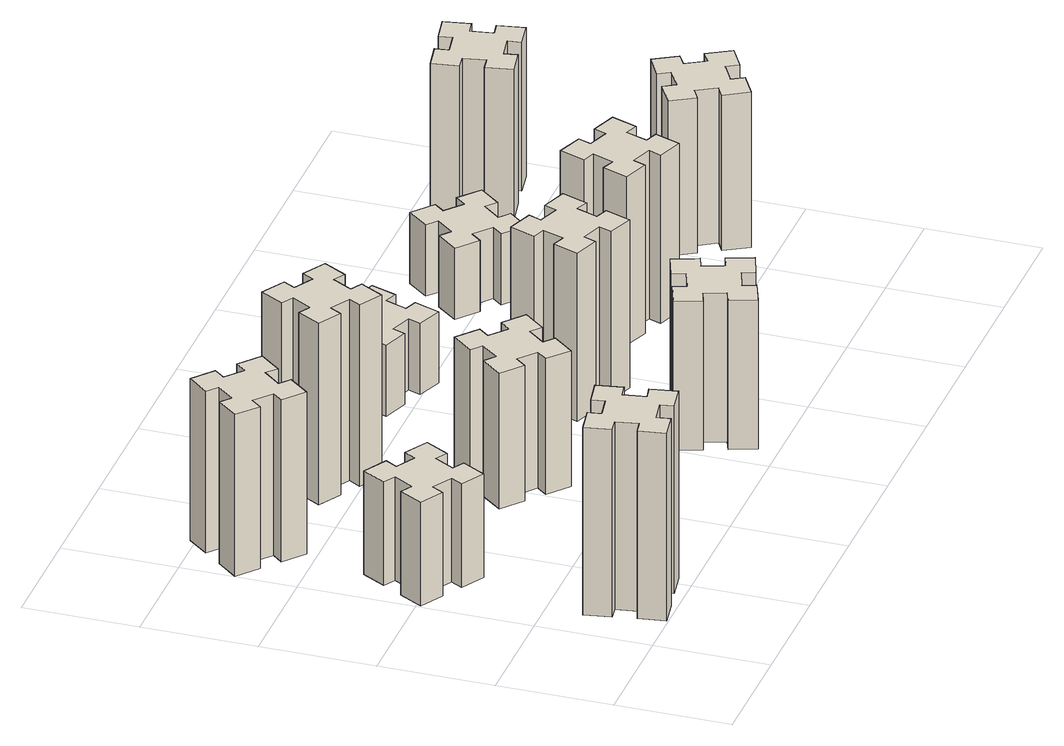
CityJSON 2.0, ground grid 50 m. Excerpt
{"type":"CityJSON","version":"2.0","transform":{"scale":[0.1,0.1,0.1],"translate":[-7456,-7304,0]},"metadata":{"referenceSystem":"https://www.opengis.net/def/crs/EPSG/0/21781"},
"CityObjects":{
"building1":{"type":"Building","attributes":{"class":"1000","function":"1000","usage":"1000","yearOfConstruction":2016,"roofType":"1000","measuredHeight":87,"storeysAboveGround":30,"storeysBelowGround":0},"geometry":[{"type":"Solid","lod":"1","boundaries":[[[[0,1,2,3,4,5,6,7,8,9,10,11,12,13,14,15,16,17,18,19]],[[17,16,20,21]],[[16,15,22,20]],[[15,14,23,22]],[[14,13,24,23]],[[13,12,25,24]],[[12,11,26,25]],[[11,10,27,26]],[[10,9,28,27]],[[9,8,29,28]],[[8,7,30,29]],[[7,6,31,30]],[[6,5,32,31]],[[5,4,33,32]],[[4,3,34,33]],[[3,2,35,34]],[[2,1,36,35]],[[1,0,37,36]],[[0,19,38,37]],[[19,18,39,38]],[[18,17,21,39]],[[24,25,26,27,28,29,30,31,32,33,34,35,36,37,38,39,21,20,22,23]]]]}]},
"building2":{"type":"Building","attributes":{"class":"1000","function":"1000","usage":"1000","yearOfConstruction":2016,"roofType":"1000","measuredHeight":48,"storeysAboveGround":30,"storeysBelowGround":0},"geometry":[{"type":"Solid","lod":"1","boundaries":[[[[40,41,42,43,44,45,46,47,48,49,50,51,52,53,54,55,56,57,58,59]],[[57,56,60,61]],[[56,55,62,60]],[[55,54,63,62]],[[54,53,64,63]],[[53,52,65,64]],[[52,51,66,65]],[[51,50,67,66]],[[50,49,68,67]],[[49,48,69,68]],[[48,47,70,69]],[[47,46,71,70]],[[46,45,72,71]],[[45,44,73,72]],[[44,43,74,73]],[[43,42,75,74]],[[42,41,76,75]],[[41,40,77,76]],[[40,59,78,77]],[[59,58,79,78]],[[58,57,61,79]],[[64,65,66,67,68,69,70,71,72,73,74,75,76,77,78,79,61,60,62,63]]]]}]},
"building3":{"type":"Building","attributes":{"class":"1000","function":"1000","usage":"1000","yearOfConstruction":2016,"roofType":"1000","measuredHeight":75,"storeysAboveGround":30,"storeysBelowGround":0},"geometry":[{"type":"Solid","lod":"1","boundaries":[[[[80,81,82,83,84,85,86,87,88,89,90,91,92,93,94,95,96,97,98,99]],[[97,96,100,101]],[[96,95,102,100]],[[95,94,103,102]],[[94,93,104,103]],[[93,92,105,104]],[[92,91,106,105]],[[91,90,107,106]],[[90,89,108,107]],[[89,88,109,108]],[[88,87,110,109]],[[87,86,111,110]],[[86,85,112,111]],[[85,84,113,112]],[[84,83,114,113]],[[83,82,115,114]],[[82,81,116,115]],[[81,80,117,116]],[[80,99,118,117]],[[99,98,119,118]],[[98,97,101,119]],[[104,105,106,107,108,109,110,111,112,113,114,115,116,117,118,119,101,100,102,103]]]]}]},
"building4":{"type":"Building","attributes":{"class":"1000","function":"1000","usage":"1000","yearOfConstruction":2016,"roofType":"1000","measuredHeight":63,"storeysAboveGround":30,"storeysBelowGround":0},"geometry":[{"type":"Solid","lod":"1","boundaries":[[[[120,121,122,123,124,125,126,127,128,129,130,131,132,133,134,135,136,137,138,139]],[[137,136,140,141]],[[136,135,142,140]],[[135,134,143,142]],[[134,133,144,143]],[[133,132,145,144]],[[132,131,146,145]],[[131,130,147,146]],[[130,129,148,147]],[[129,128,149,148]],[[128,127,150,149]],[[127,126,151,150]],[[126,125,152,151]],[[125,124,153,152]],[[124,123,154,153]],[[123,122,155,154]],[[122,121,156,155]],[[121,120,157,156]],[[120,139,158,157]],[[139,138,159,158]],[[138,137,141,159]],[[144,145,146,147,148,149,150,151,152,153,154,155,156,157,158,159,141,140,142,143]]]]}]},
"building5":{"type":"Building","attributes":{"class":"1000","function":"1000","usage":"1000","yearOfConstruction":2016,"roofType":"1000","measuredHeight":84,"storeysAboveGround":30,"storeysBelowGround":0},"geometry":[{"type":"Solid","lod":"1","boundaries":[[[[160,161,162,163,164,165,166,167,168,169,170,171,172,173,174,175,176,177,178,179]],[[177,176,180,181]],[[176,175,182,180]],[[175,174,183,182]],[[174,173,184,183]],[[173,172,185,184]],[[172,171,186,185]],[[171,170,187,186]],[[170,169,188,187]],[[169,168,189,188]],[[168,167,190,189]],[[167,166,191,190]],[[166,165,192,191]],[[165,164,193,192]],[[164,163,194,193]],[[163,162,195,194]],[[162,161,196,195]],[[161,160,197,196]],[[160,179,198,197]],[[179,178,199,198]],[[178,177,181,199]],[[184,185,186,187,188,189,190,191,192,193,194,195,196,197,198,199,181,180,182,183]]]]}]},
"building6":{"type":"Building","attributes":{"class":"1000","function":"1000","usage":"1000","yearOfConstruction":2016,"roofType":"1000","measuredHeight":69,"storeysAboveGround":30,"storeysBelowGround":0},"geometry":[{"type":"Solid","lod":"1","boundaries":[[[[200,201,202,203,204,205,206,207,208,209,210,211,212,213,214,215,216,217,218,219]],[[217,216,220,221]],[[216,215,222,220]],[[215,214,223,222]],[[214,213,224,223]],[[213,212,225,224]],[[212,211,226,225]],[[211,210,227,226]],[[210,209,228,227]],[[209,208,229,228]],[[208,207,230,229]],[[207,206,231,230]],[[206,205,232,231]],[[205,204,233,232]],[[204,203,234,233]],[[203,202,235,234]],[[202,201,236,235]],[[201,200,237,236]],[[200,219,238,237]],[[219,218,239,238]],[[218,217,221,239]],[[224,225,226,227,228,229,230,231,232,233,234,235,236,237,238,239,221,220,222,223]]]]}]},
"building7":{"type":"Building","attributes":{"class":"1000","function":"1000","usage":"1000","yearOfConstruction":2016,"roofType":"1000","measuredHeight":78,"storeysAboveGround":30,"storeysBelowGround":0},"geometry":[{"type":"Solid","lod":"1","boundaries":[[[[240,241,242,243,244,245,246,247,248,249,250,251,252,253,254,255,256,257,258,259]],[[257,256,260,261]],[[256,255,262,260]],[[255,254,263,262]],[[254,253,264,263]],[[253,252,265,264]],[[252,251,266,265]],[[251,250,267,266]],[[250,249,268,267]],[[249,248,269,268]],[[248,247,270,269]],[[247,246,271,270]],[[246,245,272,271]],[[245,244,273,272]],[[244,243,274,273]],[[243,242,275,274]],[[242,241,276,275]],[[241,240,277,276]],[[240,259,278,277]],[[259,258,279,278]],[[258,257,261,279]],[[264,265,266,267,268,269,270,271,272,273,274,275,276,277,278,279,261,260,262,263]]]]}]},
"building8":{"type":"Building","attributes":{"class":"1000","function":"1000","usage":"1000","yearOfConstruction":2016,"roofType":"1000","measuredHeight":33,"storeysAboveGround":30,"storeysBelowGround":0},"geometry":[{"type":"Solid","lod":"1","boundaries":[[[[280,281,282,283,284,285,286,287,288,289,290,291,292,293,294,295,296,297,298,299]],[[297,296,300,301]],[[296,295,302,300]],[[295,294,303,302]],[[294,293,304,303]],[[293,292,305,304]],[[292,291,306,305]],[[291,290,307,306]],[[290,289,308,307]],[[289,288,309,308]],[[288,287,310,309]],[[287,286,311,310]],[[286,285,312,311]],[[285,284,313,312]],[[284,283,314,313]],[[283,282,315,314]],[[282,281,316,315]],[[281,280,317,316]],[[280,299,318,317]],[[299,298,319,318]],[[298,297,301,319]],[[304,305,306,307,308,309,310,311,312,313,314,315,316,317,318,319,301,300,302,303]]]]}]},
"building9":{"type":"Building","attributes":{"class":"1000","function":"1000","usage":"1000","yearOfConstruction":2016,"roofType":"1000","measuredHeight":78,"storeysAboveGround":30,"storeysBelowGround":0},"geometry":[{"type":"Solid","lod":"1","boundaries":[[[[320,321,322,323,324,325,326,327,328,329,330,331,332,333,334,335,336,337,338,339]],[[337,336,340,341]],[[336,335,342,340]],[[335,334,343,342]],[[334,333,344,343]],[[333,332,345,344]],[[332,331,346,345]],[[331,330,347,346]],[[330,329,348,347]],[[329,328,349,348]],[[328,327,350,349]],[[327,326,351,350]],[[326,325,352,351]],[[325,324,353,352]],[[324,323,354,353]],[[323,322,355,354]],[[322,321,356,355]],[[321,320,357,356]],[[320,339,358,357]],[[339,338,359,358]],[[338,337,341,359]],[[344,345,346,347,348,349,350,351,352,353,354,355,356,357,358,359,341,340,342,343]]]]}]},
"building10":{"type":"Building","attributes":{"class":"1000","function":"1000","usage":"1000","yearOfConstruction":2016,"roofType":"1000","measuredHeight":33,"storeysAboveGround":30,"storeysBelowGround":0},"geometry":[{"type":"Solid","lod":"1","boundaries":[[[[360,361,362,363,364,365,366,367,368,369,370,371,372,373,374,375,376,377,378,379]],[[377,376,380,381]],[[376,375,382,380]],[[375,374,383,382]],[[374,373,384,383]],[[373,372,385,384]],[[372,371,386,385]],[[371,370,387,386]],[[370,369,388,387]],[[369,368,389,388]],[[368,367,390,389]],[[367,366,391,390]],[[366,365,392,391]],[[365,364,393,392]],[[364,363,394,393]],[[363,362,395,394]],[[362,361,396,395]],[[361,360,397,396]],[[360,379,398,397]],[[379,378,399,398]],[[378,377,381,399]],[[384,385,386,387,388,389,390,391,392,393,394,395,396,397,398,399,381,380,382,383]]]]}]},
"building11":{"type":"Building","attributes":{"class":"1000","function":"1000","usage":"1000","yearOfConstruction":2016,"roofType":"1000","measuredHeight":72,"storeysAboveGround":30,"storeysBelowGround":0},"geometry":[{"type":"Solid","lod":"1","boundaries":[[[[400,401,402,403,404,405,406,407,408,409,410,411,412,413,414,415,416,417,418,419]],[[417,416,420,421]],[[416,415,422,420]],[[415,414,423,422]],[[414,413,424,423]],[[413,412,425,424]],[[412,411,426,425]],[[411,410,427,426]],[[410,409,428,427]],[[409,408,429,428]],[[408,407,430,429]],[[407,406,431,430]],[[406,405,432,431]],[[405,404,433,432]],[[404,403,434,433]],[[403,402,435,434]],[[402,401,436,435]],[[401,400,437,436]],[[400,419,438,437]],[[419,418,439,438]],[[418,417,421,439]],[[424,425,426,427,428,429,430,431,432,433,434,435,436,437,438,439,421,420,422,423]]]]}]},
"building12":{"type":"Building","attributes":{"class":"1000","function":"1000","usage":"1000","yearOfConstruction":2016,"roofType":"1000","measuredHeight":69,"storeysAboveGround":30,"storeysBelowGround":0},"geometry":[{"type":"Solid","lod":"1","boundaries":[[[[440,441,442,443,444,445,446,447,448,449,450,451,452,453,454,455,456,457,458,459]],[[457,456,460,461]],[[456,455,462,460]],[[455,454,463,462]],[[454,453,464,463]],[[453,452,465,464]],[[452,451,466,465]],[[451,450,467,466]],[[450,449,468,467]],[[449,448,469,468]],[[448,447,470,469]],[[447,446,471,470]],[[446,445,472,471]],[[445,444,473,472]],[[444,443,474,473]],[[443,442,475,474]],[[442,441,476,475]],[[441,440,477,476]],[[440,459,478,477]],[[459,458,479,478]],[[458,457,461,479]],[[464,465,466,467,468,469,470,471,472,473,474,475,476,477,478,479,461,460,462,463]]]]}]}
},
"vertices":[
[315,88,0],[414,106,0],[424,47,0],[542,67,0],[521,186,0],[462,175,0],[445,274,0],[504,284,0],[483,402,0],[365,381,0],[375,322,0],[277,305,0],[267,364,0],[148,343,0],[169,225,0],[228,235,0],[246,137,0],[187,127,0],[207,8,0],[326,29,0],[246,137,870],[187,127,870],[228,235,870],[169,225,870],[148,343,870],[267,364,870],[277,305,870],[375,322,870],[365,381,870],[483,402,870],[504,284,870],[445,274,870],[462,175,870],[521,186,870],[542,67,870],[424,47,870],[414,106,870],[315,88,870],[326,29,870],[207,8,870],
[147,975,0],[234,925,0],[204,873,0],[308,813,0],[368,917,0],[316,947,0],[366,1034,0],[418,1004,0],[478,1108,0],[374,1168,0],[344,1116,0],[257,1166,0],[287,1218,0],[183,1278,0],[123,1174,0],[175,1144,0],[125,1057,0],[73,1087,0],[13,983,0],[117,923,0],[125,1057,480],[73,1087,480],[175,1144,480],[123,1174,480],[183,1278,480],[287,1218,480],[257,1166,480],[344,1116,480],[374,1168,480],[478,1108,480],[418,1004,480],[366,1034,480],[316,947,480],[368,917,480],[308,813,480],[204,873,480],[234,925,480],[147,975,480],[117,923,480],[13,983,480],
[354,1837,0],[278,1902,0],[316,1948,0],[224,2025,0],[147,1933,0],[193,1894,0],[129,1818,0],[83,1856,0],[6,1764,0],[98,1687,0],[136,1733,0],[213,1669,0],[174,1623,0],[266,1546,0],[343,1638,0],[297,1676,0],[362,1753,0],[408,1714,0],[485,1806,0],[393,1883,0],[362,1753,750],[408,1714,750],[297,1676,750],[343,1638,750],[266,1546,750],[174,1623,750],[213,1669,750],[136,1733,750],[98,1687,750],[6,1764,750],[83,1856,750],[129,1818,750],[193,1894,750],[147,1933,750],[224,2025,750],[316,1948,750],[278,1902,750],[354,1837,750],[393,1883,750],[485,1806,750],
[1137,836,0],[1202,913,0],[1248,874,0],[1325,966,0],[1233,1043,0],[1194,997,0],[1118,1062,0],[1156,1108,0],[1064,1185,0],[987,1093,0],[1033,1054,0],[969,978,0],[923,1016,0],[846,924,0],[938,847,0],[976,893,0],[1053,829,0],[1014,783,0],[1106,706,0],[1183,798,0],[1053,829,630],[1014,783,630],[976,893,630],[938,847,630],[846,924,630],[923,1016,630],[969,978,630],[1033,1054,630],[987,1093,630],[1064,1185,630],[1156,1108,630],[1118,1062,630],[1194,997,630],[1233,1043,630],[1325,966,630],[1248,874,630],[1202,913,630],[1137,836,630],[1183,798,630],[1106,706,630],
[787,1615,0],[874,1565,0],[844,1513,0],[948,1453,0],[1008,1557,0],[956,1587,0],[1006,1674,0],[1058,1644,0],[1118,1748,0],[1014,1808,0],[984,1756,0],[897,1806,0],[927,1858,0],[823,1918,0],[763,1814,0],[815,1784,0],[765,1697,0],[713,1727,0],[653,1623,0],[757,1563,0],[765,1697,840],[713,1727,840],[815,1784,840],[763,1814,840],[823,1918,840],[927,1858,840],[897,1806,840],[984,1756,840],[1014,1808,840],[1118,1748,840],[1058,1644,840],[1006,1674,840],[956,1587,840],[1008,1557,840],[948,1453,840],[844,1513,840],[874,1565,840],[787,1615,840],[757,1563,840],[653,1623,840],
[1716,185,0],[1810,219,0],[1830,163,0],[1943,204,0],[1902,317,0],[1846,296,0],[1812,390,0],[1868,410,0],[1827,523,0],[1714,482,0],[1735,426,0],[1641,392,0],[1620,448,0],[1507,407,0],[1549,294,0],[1605,315,0],[1639,221,0],[1583,200,0],[1624,87,0],[1737,129,0],[1639,221,690],[1583,200,690],[1605,315,690],[1549,294,690],[1507,407,690],[1620,448,690],[1641,392,690],[1735,426,690],[1714,482,690],[1827,523,690],[1868,410,690],[1812,390,690],[1846,296,690],[1902,317,690],[1943,204,690],[1830,163,690],[1810,219,690],[1716,185,690],[1737,129,690],[1624,87,690],
[1910,1032,0],[1816,1066,0],[1837,1122,0],[1724,1163,0],[1683,1050,0],[1739,1030,0],[1705,936,0],[1649,957,0],[1607,844,0],[1720,803,0],[1741,859,0],[1835,825,0],[1814,769,0],[1927,727,0],[1968,840,0],[1912,861,0],[1946,955,0],[2002,934,0],[2043,1047,0],[1930,1088,0],[1946,955,780],[2002,934,780],[1912,861,780],[1968,840,780],[1927,727,780],[1814,769,780],[1835,825,780],[1741,859,780],[1720,803,780],[1607,844,780],[1649,957,780],[1705,936,780],[1739,1030,780],[1683,1050,780],[1724,1163,780],[1837,1122,780],[1816,1066,780],[1910,1032,780],[1930,1088,780],[2043,1047,780],
[1541,1599,0],[1635,1565,0],[1614,1509,0],[1727,1467,0],[1768,1580,0],[1712,1601,0],[1746,1695,0],[1802,1674,0],[1843,1787,0],[1730,1828,0],[1710,1772,0],[1616,1806,0],[1637,1862,0],[1524,1903,0],[1483,1790,0],[1539,1770,0],[1505,1676,0],[1449,1697,0],[1407,1584,0],[1520,1543,0],[1505,1676,330],[1449,1697,330],[1539,1770,330],[1483,1790,330],[1524,1903,330],[1637,1862,330],[1616,1806,330],[1710,1772,330],[1730,1828,330],[1843,1787,330],[1802,1674,330],[1746,1695,330],[1712,1601,330],[1768,1580,330],[1727,1467,330],[1614,1509,330],[1635,1565,330],[1541,1599,330],[1520,1543,330],[1407,1584,330],
[2381,859,0],[2475,825,0],[2454,769,0],[2567,727,0],[2608,840,0],[2552,861,0],[2586,955,0],[2642,934,0],[2683,1047,0],[2570,1088,0],[2550,1032,0],[2456,1066,0],[2477,1122,0],[2364,1163,0],[2323,1050,0],[2379,1030,0],[2345,936,0],[2289,957,0],[2247,844,0],[2360,803,0],[2345,936,780],[2289,957,780],[2379,1030,780],[2323,1050,780],[2364,1163,780],[2477,1122,780],[2456,1066,780],[2550,1032,780],[2570,1088,780],[2683,1047,780],[2642,934,780],[2586,955,780],[2552,861,780],[2608,840,780],[2567,727,780],[2454,769,780],[2475,825,780],[2381,859,780],[2360,803,780],[2247,844,780],
[2413,1694,0],[2349,1618,0],[2303,1656,0],[2226,1564,0],[2318,1487,0],[2356,1533,0],[2433,1469,0],[2394,1423,0],[2486,1346,0],[2563,1438,0],[2517,1476,0],[2582,1553,0],[2628,1514,0],[2705,1606,0],[2613,1683,0],[2574,1637,0],[2498,1702,0],[2536,1748,0],[2444,1825,0],[2367,1733,0],[2498,1702,330],[2536,1748,330],[2574,1637,330],[2613,1683,330],[2705,1606,330],[2628,1514,330],[2582,1553,330],[2517,1476,330],[2563,1438,330],[2486,1346,330],[2394,1423,330],[2433,1469,330],[2356,1533,330],[2318,1487,330],[2226,1564,330],[2303,1656,330],[2349,1618,330],[2413,1694,330],[2367,1733,330],[2444,1825,330],
[3326,857,0],[3276,944,0],[3328,974,0],[3268,1078,0],[3164,1018,0],[3194,966,0],[3107,916,0],[3077,968,0],[2973,908,0],[3033,804,0],[3085,834,0],[3135,747,0],[3083,717,0],[3143,613,0],[3247,673,0],[3217,725,0],[3304,775,0],[3334,723,0],[3438,783,0],[3378,887,0],[3304,775,720],[3334,723,720],[3217,725,720],[3247,673,720],[3143,613,720],[3083,717,720],[3135,747,720],[3085,834,720],[3033,804,720],[2973,908,720],[3077,968,720],[3107,916,720],[3194,966,720],[3164,1018,720],[3268,1078,720],[3328,974,720],[3276,944,720],[3326,857,720],[3378,887,720],[3438,783,720],
[3088,1815,0],[3106,1717,0],[3047,1707,0],[3067,1588,0],[3186,1609,0],[3175,1668,0],[3274,1686,0],[3284,1627,0],[3402,1647,0],[3381,1766,0],[3322,1755,0],[3305,1854,0],[3364,1864,0],[3343,1982,0],[3225,1961,0],[3235,1902,0],[3137,1885,0],[3127,1944,0],[3008,1923,0],[3029,1805,0],[3137,1885,690],[3127,1944,690],[3235,1902,690],[3225,1961,690],[3343,1982,690],[3364,1864,690],[3305,1854,690],[3322,1755,690],[3381,1766,690],[3402,1647,690],[3284,1627,690],[3274,1686,690],[3175,1668,690],[3186,1609,690],[3067,1588,690],[3047,1707,690],[3106,1717,690],[3088,1815,690],[3029,1805,690],[3008,1923,690]
]}
